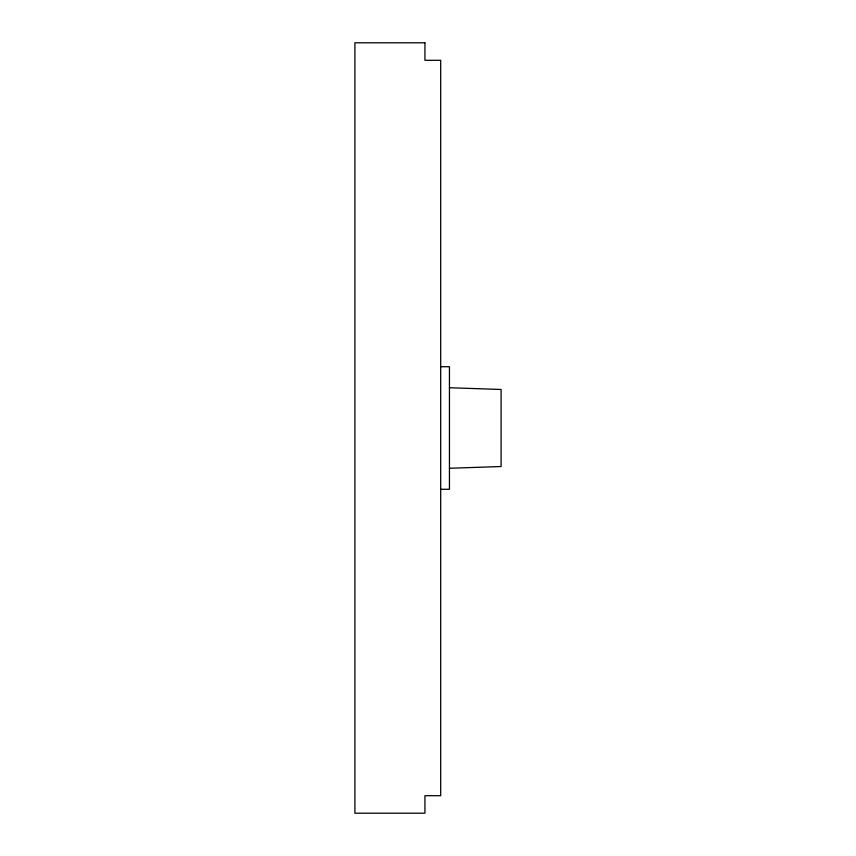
<?xml version="1.0" encoding="UTF-8"?>
<svg xmlns="http://www.w3.org/2000/svg" width="856" height="856" viewBox="0 0 856 856"><rect width="100%" height="100%" fill="white"/><g stroke="black" fill="none" stroke-linecap="round" stroke-linejoin="round"><path stroke-width="1.28" d="M449.454 468.275L501.102 466.52L501.102 389.48L449.454 387.725M440.69 366.721L449.454 366.721L449.454 489.279L440.69 489.279M424.94 42.8L354.898 42.8L354.898 813.2L424.94 813.2L424.94 795.695L440.69 795.695L440.69 60.305L424.94 60.305L424.94 42.8"/></g></svg>
